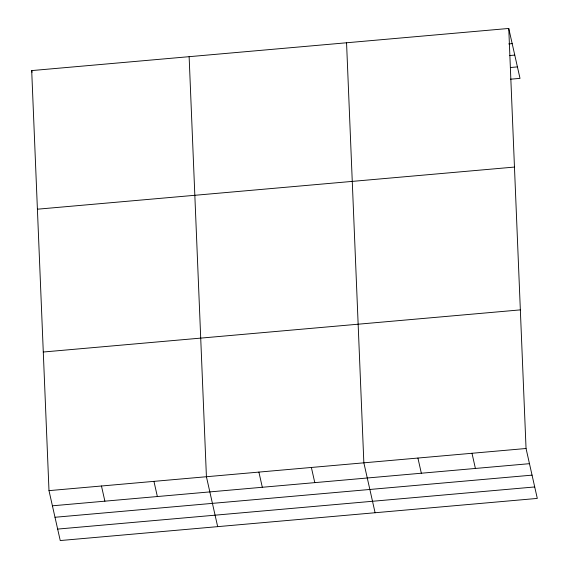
<?xml version="1.0" encoding="UTF-8"?>
<svg xmlns="http://www.w3.org/2000/svg" width="569" height="569" viewBox="0 0 569 569"><rect width="100%" height="100%" fill="white"/><g stroke="black" fill="none" stroke-linecap="round" stroke-linejoin="round"><path stroke-width="0.85" d="M508.757 28.45L526.048 448.5L537.3 498.416L60.243 540.55L48.991 490.634L31.7 70.584L508.757 28.45L520.009 78.366L510.414 79.212M508.693 43.934L512.178 43.628M509.532 55.556L514.76 55.093M510.45 67.519L517.42 66.9M37.405 209.2L514.461 167.066M43.287 352.019L520.343 309.885M48.991 490.634L526.048 448.5M52.412 505.805L529.469 463.678M54.994 517.271L532.051 475.143M57.661 529.085L534.718 486.95M471.986 453.273L475.407 468.451M417.916 458.052L421.337 473.223M375.099 512.74L363.854 462.825L346.557 42.775M311.371 467.462L314.792 482.633M258.895 472.092L262.316 487.27M217.671 526.645L206.419 476.73L189.128 56.68M153.943 481.367L157.364 496.538M31.7 70.584L32.077 72.27M101.467 485.997L104.888 501.175"/></g></svg>
